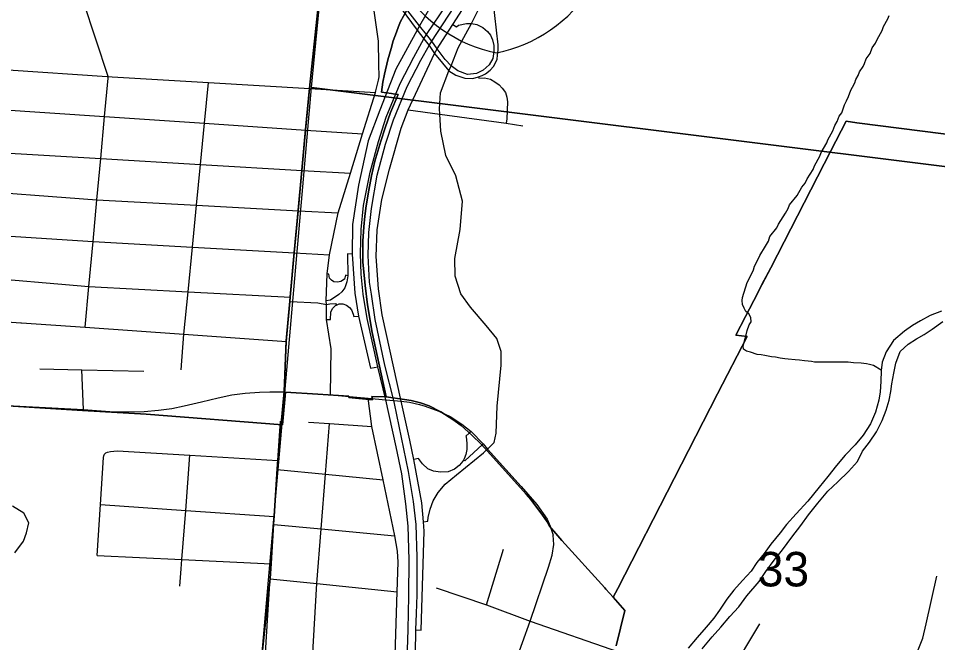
# Model space of a CAD drawing. Extents: x -18.8 to 34, y 0 to 22.
# Drawn here: x 23.993 to 25.109, y 17.851 to 18.608 of the extents above; entities that cross this region are included whole.
import ezdxf

# ---------------------------------------------------------------- set-up
doc = ezdxf.new("R2010")
doc.units = 0
for name, color, linetype in [('GM_X_City_Street', 7, 'Continuous'), ('GM_X_Corporation', 7, 'Continuous'), ('GM_X_County_Road', 7, 'Continuous'), ('GM_X_Interchange_Ramps', 7, 'Continuous'), ('GM_X_Interstate_Route', 7, 'Continuous'), ('GM_X_Interstate_Shield', 7, 'Continuous'), ('GM_X_Minor_River', 7, 'Continuous'), ('GM_X_Section', 7, 'Continuous'), ('GM_X_Section_Text', 7, 'Continuous'), ('GM_X_State_Route', 7, 'Continuous')]:
    doc.layers.add(name, color=color, linetype=linetype)

msp = doc.modelspace()

# ---------------------------------------------------------------- linework, layer by layer
at = {"layer": 'GM_X_City_Street'}
for p, q in [((23.9564, 18.2416), (23.9956, 18.2389)), ((24.1902, 18.1816), (24.1937, 18.225)), ((24.0718, 18.1335), (24.0698, 18.1819)), ((24.5608, 17.8966), (24.5814, 17.964)), ((24.2892, 17.7844), (24.2965, 17.8974)), ((24.559, 17.7251), (24.6141, 17.8768))]:
    msp.add_line(p, q, dxfattribs=at)
for points in [[(24.0739, 18.2334), (24.0784, 18.2829), (24.0834, 18.3376), (24.088, 18.3881), (24.0926, 18.4382), (24.0973, 18.4892), (24.1015, 18.5359), (24.1017, 18.5378), (24.0716, 18.6286), (24.0982, 18.6842), (24.1038, 18.6978), (24.1075, 18.7133), (24.1108, 18.7344), (24.1154, 18.7931), (24.1198, 18.8496), (24.1241, 18.9051), (24.1275, 18.9481), (24.1284, 18.96), (24.1367, 19.0665), (24.1402, 19.1118)], [(23.8459, 18.5548), (23.9675, 18.5466), (23.9801, 18.5458), (24.1006, 18.5379), (24.1017, 18.5378), (24.1064, 18.5376), (24.2234, 18.5306), (24.3463, 18.5232), (24.4261, 18.5185)], [(24.1937, 18.225), (24.1987, 18.2764), (24.204, 18.3308), (24.2089, 18.3816), (24.2137, 18.431), (24.2186, 18.4811), (24.2234, 18.5306)], [(24.3156, 18.1549), (24.3181, 18.2163), (24.3225, 18.2648), (24.323, 18.2698), (24.3278, 18.3237), (24.3326, 18.3749), (24.3371, 18.4238), (24.3416, 18.4728), (24.3463, 18.5232)], [(23.8704, 18.5045), (23.9643, 18.4982), (24.0973, 18.4892), (24.2186, 18.4811), (24.3416, 18.4728), (24.4105, 18.4681)], [(23.8958, 18.4527), (23.9608, 18.4459), (24.0926, 18.4382), (24.2137, 18.431), (24.3371, 18.4238), (24.3957, 18.4203)], [(23.9154, 18.4011), (24.088, 18.3881), (24.2089, 18.3816), (24.3326, 18.3749), (24.3809, 18.3723)], [(23.9261, 18.3477), (24.0834, 18.3376), (24.204, 18.3308), (24.3278, 18.3237), (24.3704, 18.3213)], [(23.9365, 18.2952), (24.0784, 18.2829), (24.1987, 18.2764), (24.323, 18.2698)], [(24.3225, 18.2648), (24.3562, 18.2631), (24.3666, 18.2611)], [(23.9956, 18.2389), (23.9966, 18.2388), (24.0739, 18.2334), (24.1937, 18.225), (24.3181, 18.2163)], [(24.0186, 18.1829), (24.0698, 18.1819), (24.145, 18.1803)], [(23.9481, 18.1402), (24.0718, 18.1335), (24.1038, 18.1313), (24.1246, 18.1307), (24.1452, 18.1312), (24.1628, 18.1328), (24.1789, 18.1347), (24.1938, 18.1381), (24.215, 18.143), (24.2351, 18.1478), (24.252, 18.1513), (24.268, 18.1535), (24.2853, 18.1548), (24.2981, 18.155), (24.3156, 18.1549), (24.349, 18.153), (24.3715, 18.1515), (24.4172, 18.1475), (24.4388, 18.1455), (24.4483, 18.1446)], [(24.3131, 17.439), (24.3666, 17.504), (24.4053, 17.551), (24.4127, 17.563), (24.4191, 17.5788), (24.4244, 17.5961), (24.4373, 17.6889), (24.4475, 17.7624), (24.4496, 17.8231), (24.4526, 17.9124), (24.4539, 17.9484), (24.453, 17.9617), (24.4497, 17.9803), (24.4355, 18.0482), (24.4219, 18.1128), (24.4172, 18.1475)], [(24.267, 17.4807), (24.3178, 17.5439), (24.3448, 17.5761), (24.3454, 17.5773), (24.3458, 17.5792), (24.3459, 17.5811), (24.3455, 17.5837), (24.3445, 17.5864), (24.3412, 17.5934), (24.3401, 17.5979), (24.3395, 17.6029), (24.3437, 17.7012), (24.3469, 17.7764), (24.3499, 17.8314), (24.355, 17.9224), (24.3602, 17.9887), (24.3655, 18.0551), (24.3704, 18.1165)], [(24.2965, 17.8974), (24.2985, 17.9282), (24.2996, 17.9463), (24.3027, 17.994), (24.3033, 18.0036), (24.307, 18.0609), (24.3077, 18.0719), (24.3108, 18.1194)], [(24.3449, 18.1183), (24.3704, 18.1165), (24.4219, 18.1128)], [(24.0885, 17.9566), (24.0925, 18.0184), (24.0962, 18.0753), (24.0966, 18.0774), (24.0974, 18.0795)], [(24.0974, 18.0795), (24.099, 18.0809), (24.1009, 18.0817), (24.1044, 18.0826), (24.1086, 18.083), (24.113, 18.0833), (24.201, 18.0781), (24.3077, 18.0719)], [(24.1887, 17.9191), (24.1903, 17.9403), (24.1912, 17.9516), (24.1958, 18.0112), (24.201, 18.0781)], [(24.307, 18.0609), (24.3655, 18.0551), (24.4355, 18.0482)], [(24.0925, 18.0184), (24.1958, 18.0112), (24.3033, 18.0036)], [(24.3027, 17.994), (24.3602, 17.9887), (24.4497, 17.9803)], [(24.6141, 17.8768), (24.6361, 17.9422), (24.6408, 17.9567), (24.6425, 17.9699), (24.6418, 17.9811)], [(24.0885, 17.9566), (24.1912, 17.9516), (24.2996, 17.9463)], [(24.2985, 17.9282), (24.355, 17.9224), (24.4526, 17.9124)], [(25.0004, 17.6692), (25.0393, 17.749), (25.0856, 17.8439), (25.0905, 17.8559), (25.0947, 17.8736), (25.1076, 17.9314)], [(24.4999, 17.9171), (24.5608, 17.8966), (24.6141, 17.8768)], [(24.6141, 17.8768), (24.7212, 17.8393), (24.7305, 17.8359), (24.7362, 17.8327), (24.7429, 17.8279), (24.7501, 17.8232)], [(24.8258, 17.7536), (24.8699, 17.8356), (24.8757, 17.8452), (24.8926, 17.8733)]]:
    msp.add_lwpolyline(points, dxfattribs=at)
at = {"layer": 'GM_X_Corporation'}
for points in [[(24.471, 18.6303), (24.4567, 18.6046), (24.4541, 18.5984), (24.4516, 18.5917), (24.4477, 18.581), (24.4452, 18.5719), (24.4412, 18.5581), (24.4371, 18.5408), (24.4352, 18.5309), (24.4333, 18.5189), (24.4457, 18.5172), (24.4477, 18.5169), (24.4537, 18.5161), (24.4445, 18.4941), (24.438, 18.4754), (24.4328, 18.4594), (24.4254, 18.4351), (24.4213, 18.4173), (24.418, 18.3997), (24.4147, 18.3809), (24.4131, 18.3681), (24.4121, 18.3553), (24.4108, 18.3379), (24.4108, 18.313), (24.4135, 18.2842), (24.4164, 18.2608), (24.4221, 18.2269), (24.4391, 18.1489), (24.4216, 18.1494), (24.4225, 18.1454), (24.3937, 18.1481), (24.3939, 18.1497), (24.3563, 18.1521), (24.317, 18.1546), (24.3134, 18.1149), (24.148, 18.1279), (24.0706, 18.1323), (23.9471, 18.1402)], [(25.2177, 18.4553), (25.0106, 18.4817), (24.9974, 18.4834), (24.9791, 18.4477), (24.9063, 18.3056), (24.8953, 18.2851), (24.8903, 18.2754), (24.8755, 18.2465), (24.8636, 18.2238), (24.8772, 18.2223), (24.8415, 18.1527), (24.7887, 18.0499), (24.7202, 17.9165), (24.7175, 17.9111), (24.7175, 17.9111), (24.7147, 17.9057), (24.7058, 17.9156), (24.7045, 17.9171), (24.6526, 17.9748), (24.6476, 17.9804), (24.6374, 17.9919), (24.6346, 17.9971), (24.629, 18.0054), (24.6146, 18.0243), (24.6093, 18.0307), (24.555, 18.0912), (24.5431, 18.1024), (24.5302, 18.1143), (24.52, 18.1213), (24.5054, 18.1306), (24.4913, 18.1381), (24.4809, 18.1419), (24.4696, 18.1446), (24.4615, 18.1458), (24.4391, 18.1489), (24.4221, 18.2269), (24.4164, 18.2608), (24.4135, 18.2842), (24.4108, 18.313), (24.4108, 18.3379), (24.4121, 18.3553), (24.4131, 18.3681), (24.4147, 18.3809), (24.418, 18.3997), (24.4213, 18.4173), (24.4254, 18.4351), (24.4328, 18.4594), (24.438, 18.4754), (24.4445, 18.4941), (24.4537, 18.5161), (24.4477, 18.5169), (24.4457, 18.5172), (24.4333, 18.5189), (24.4352, 18.5309), (24.4371, 18.5408), (24.4412, 18.5581), (24.4452, 18.5719), (24.4477, 18.581), (24.4516, 18.5917), (24.4541, 18.5984), (24.4567, 18.6046), (24.471, 18.6303)], [(24.7182, 17.8466), (24.7289, 17.8898), (24.7147, 17.9057), (24.7175, 17.9111), (24.7202, 17.9165), (24.7887, 18.0499), (24.8415, 18.1527), (24.8772, 18.2223), (24.8636, 18.2238), (24.8755, 18.2465), (24.8903, 18.2754), (24.8953, 18.2852), (24.9063, 18.3056), (24.9791, 18.4477), (24.9974, 18.4834), (25.0106, 18.4817), (25.2177, 18.4553)], [(23.9471, 18.1402), (24.0706, 18.1323), (24.148, 18.1279), (24.3134, 18.1149), (24.317, 18.1546), (24.3563, 18.1521), (24.3939, 18.1497), (24.3937, 18.1481), (24.4225, 18.1454), (24.4216, 18.1494), (24.4391, 18.1489), (24.4615, 18.1458), (24.4696, 18.1446), (24.4809, 18.1419), (24.4913, 18.1381), (24.5054, 18.1306), (24.52, 18.1213), (24.5302, 18.1143), (24.5431, 18.1024), (24.555, 18.0912), (24.6093, 18.0307), (24.6146, 18.0243), (24.629, 18.0054), (24.6346, 17.9971), (24.6374, 17.9919), (24.6476, 17.9804), (24.6526, 17.9748), (24.7045, 17.9171), (24.7058, 17.9156), (24.7147, 17.9057), (24.7289, 17.8898), (24.7182, 17.8466)]]:
    msp.add_lwpolyline(points, dxfattribs=at)
at = {"layer": 'GM_X_County_Road'}
for points in [[(24.3672, 18.2875), (24.3675, 18.2984), (24.3704, 18.3213), (24.3809, 18.3723), (24.3957, 18.4203), (24.4105, 18.4681), (24.4261, 18.5185), (24.4267, 18.5203), (24.43, 18.5332), (24.4307, 18.5374), (24.4303, 18.5526), (24.4298, 18.5807), (24.4221, 18.6351), (24.4222, 18.6378), (24.4251, 18.6484), (24.4292, 18.6639), (24.4336, 18.6785), (24.4373, 18.6907), (24.4404, 18.713)], [(24.5622, 18.0856), (24.5702, 18.0935), (24.5725, 18.1048), (24.574, 18.1376), (24.5787, 18.1876), (24.5787, 18.2039), (24.5733, 18.2198), (24.5604, 18.2355), (24.5417, 18.2578), (24.5296, 18.2742), (24.5229, 18.2956), (24.5225, 18.3171), (24.5288, 18.3522), (24.5319, 18.3866), (24.5237, 18.4174), (24.5116, 18.442), (24.5054, 18.4716), (24.5042, 18.4922), (24.5038, 18.4985), (24.505, 18.5181), (24.5154, 18.5445), (24.518, 18.5509), (24.5264, 18.5727), (24.5428, 18.6021), (24.5534, 18.623)], [(24.4658, 18.4975), (24.5042, 18.4922), (24.5847, 18.4812), (24.6052, 18.4778)], [(24.3715, 18.1515), (24.3722, 18.2071), (24.3668, 18.2427), (24.3667, 18.2515), (24.3666, 18.2611), (24.3665, 18.2657), (24.3672, 18.2875)], [(24.4483, 18.1446), (24.4575, 18.1437), (24.4676, 18.1424), (24.4796, 18.1395), (24.4866, 18.1378), (24.503, 18.1316), (24.5167, 18.1252), (24.5311, 18.116), (24.5422, 18.1069), (24.557, 18.0918), (24.5622, 18.0856), (24.6032, 18.04), (24.6219, 18.0183), (24.6344, 18.0004), (24.6384, 17.9919), (24.6418, 17.9811)]]:
    msp.add_lwpolyline(points, dxfattribs=at)
at = {"layer": 'GM_X_Interchange_Ramps'}
for p, q in [((24.5422, 18.1069), (24.5401, 18.1051)), ((24.557, 18.0918), (24.5558, 18.0907)), ((24.5605, 18.0841), (24.5622, 18.0856))]:
    msp.add_line(p, q, dxfattribs=at)
for points in [[(24.4727, 18.0729), (24.468, 18.0964), (24.4575, 18.1437), (24.4344, 18.2485), (24.4298, 18.28), (24.4269, 18.3195), (24.4281, 18.3517), (24.4338, 18.3887), (24.443, 18.4255), (24.4573, 18.475), (24.4658, 18.4975), (24.4979, 18.5659), (24.5009, 18.5713), (24.5074, 18.5816), (24.5201, 18.6009), (24.5393, 18.6303), (24.5663, 18.6585), (24.5704, 18.6643), (24.5948, 18.6985), (24.6082, 18.7173), (24.6439, 18.7778), (24.6744, 18.8352), (24.6774, 18.8435)], [(24.551, 18.7141), (24.5081, 18.6475), (24.4995, 18.6342), (24.4797, 18.5993), (24.4769, 18.5942), (24.451, 18.5469), (24.4315, 18.497), (24.4175, 18.4597), (24.4057, 18.4058), (24.3981, 18.358), (24.3979, 18.3221)], [(24.5514, 18.5374), (24.5558, 18.5391), (24.5599, 18.5411), (24.5656, 18.5455), (24.5696, 18.5498), (24.5722, 18.5552), (24.5737, 18.559), (24.5742, 18.5637), (24.5752, 18.5699), (24.5751, 18.5763), (24.5689, 18.6298), (24.5687, 18.6362), (24.5692, 18.6419), (24.5701, 18.6462), (24.571, 18.6497), (24.572, 18.6528), (24.5751, 18.6601), (24.5704, 18.6643)], [(24.4506, 18.6296), (24.4769, 18.5942), (24.485, 18.5837), (24.4913, 18.5756), (24.4979, 18.5659), (24.5074, 18.554), (24.5154, 18.5445), (24.5238, 18.5395), (24.5346, 18.5358), (24.5443, 18.5355), (24.5514, 18.5374)], [(24.5201, 18.6009), (24.5244, 18.5982), (24.5271, 18.6002), (24.5367, 18.6022), (24.5428, 18.6021), (24.5493, 18.6008), (24.5566, 18.5974), (24.5623, 18.5926), (24.5658, 18.5878), (24.5684, 18.5823), (24.5699, 18.5756), (24.5698, 18.5681), (24.5685, 18.5595), (24.5642, 18.552), (24.5571, 18.5453), (24.5488, 18.5415), (24.538, 18.5403), (24.5262, 18.5446), (24.518, 18.5509), (24.5108, 18.5583), (24.5009, 18.5713), (24.4944, 18.5808), (24.4881, 18.5888), (24.4797, 18.5993), (24.4541, 18.6324)], [(24.5514, 18.5374), (24.5517, 18.5358), (24.5584, 18.5362), (24.5658, 18.5344), (24.5712, 18.5314), (24.5763, 18.5276), (24.5801, 18.5237), (24.5839, 18.5183), (24.5857, 18.5127), (24.5863, 18.5069), (24.5856, 18.4864), (24.5847, 18.4812)], [(24.3979, 18.3221), (24.3921, 18.3225), (24.3926, 18.2959)], [(24.3979, 18.3221), (24.4012, 18.2749), (24.4055, 18.2471), (24.4203, 18.1836), (24.4289, 18.1855)], [(24.3926, 18.2959), (24.3916, 18.2884), (24.3891, 18.2814), (24.3855, 18.2765), (24.3816, 18.2733), (24.3715, 18.2665), (24.3665, 18.2657)], [(24.3926, 18.2959), (24.3896, 18.2965), (24.3887, 18.2919), (24.3842, 18.2891), (24.3801, 18.2882), (24.3758, 18.2887), (24.3727, 18.2905), (24.3705, 18.2932), (24.3696, 18.2979), (24.3675, 18.2984)], [(24.3666, 18.2611), (24.3708, 18.2618), (24.3777, 18.2622), (24.3787, 18.2602)], [(24.3668, 18.2427), (24.3717, 18.2428), (24.3721, 18.2519), (24.3742, 18.2561), (24.3777, 18.2597), (24.3787, 18.2602), (24.382, 18.2618), (24.3866, 18.2618), (24.391, 18.2601), (24.3946, 18.2576), (24.3972, 18.2545), (24.3992, 18.2493), (24.3999, 18.2465), (24.4055, 18.2471)], [(24.5401, 18.1051), (24.5359, 18.1014), (24.5362, 18.1007), (24.5369, 18.0925), (24.5371, 18.0849), (24.5359, 18.079), (24.5337, 18.0737), (24.5329, 18.0723), (24.5306, 18.0687), (24.5277, 18.0656), (24.5222, 18.0613), (24.5143, 18.058), (24.5053, 18.0575), (24.4966, 18.0588), (24.4898, 18.0617), (24.4834, 18.0677), (24.4786, 18.0742), (24.4727, 18.0729)], [(24.5558, 18.0907), (24.551, 18.0864), (24.5347, 18.0712), (24.5329, 18.0723)], [(24.5246, 18.0544), (24.5572, 18.0811), (24.5605, 18.0841)], [(24.4844, 17.9973), (24.4824, 18.0205), (24.4727, 18.0729)], [(24.4844, 17.9973), (24.4897, 17.998), (24.4903, 18.0026), (24.4925, 18.0126), (24.4962, 18.0228), (24.5023, 18.0327), (24.5109, 18.0431), (24.5246, 18.0544)], [(24.4753, 17.8661), (24.4818, 17.8658), (24.4854, 17.9859), (24.4844, 17.9973)]]:
    msp.add_lwpolyline(points, dxfattribs=at)
at = {"layer": 'GM_X_Interstate_Route'}
for points in [[(24.4289, 18.1855), (24.4161, 18.2441), (24.4113, 18.2737), (24.4089, 18.298), (24.4079, 18.3231), (24.4088, 18.3522), (24.4117, 18.3814), (24.4198, 18.4215), (24.4297, 18.459), (24.4393, 18.4886), (24.4562, 18.5292), (24.4727, 18.5612), (24.485, 18.5837), (24.4881, 18.5888), (24.5127, 18.625), (24.5497, 18.6788), (24.5883, 18.7386)], [(24.4491, 18.1408), (24.4483, 18.1446), (24.4374, 18.1874), (24.4258, 18.2428), (24.4212, 18.2735), (24.419, 18.288), (24.4174, 18.3205), (24.4181, 18.3483), (24.4212, 18.3777), (24.4284, 18.4181), (24.4383, 18.4556), (24.4479, 18.4852), (24.4648, 18.5258), (24.4813, 18.5578), (24.4913, 18.5756), (24.4944, 18.5808), (24.5213, 18.6216)], [(24.463, 17.7801), (24.4658, 17.8666), (24.4667, 17.9072), (24.4672, 17.9511), (24.4659, 17.9922), (24.463, 18.019), (24.458, 18.0557), (24.4511, 18.0882), (24.4388, 18.1455), (24.4289, 18.1855)], [(24.4759, 17.886), (24.4767, 17.9088), (24.4769, 17.9546), (24.4756, 17.9941), (24.4723, 18.022), (24.4663, 18.0584), (24.4491, 18.1408)], [(24.4935, 17.6155), (24.4896, 17.6353), (24.4804, 17.6925), (24.4765, 17.7248), (24.4738, 17.7796), (24.4753, 17.8661), (24.4759, 17.886)]]:
    msp.add_lwpolyline(points, dxfattribs=at)
at = {"layer": 'GM_X_Interstate_Shield'}
for centre, start, end in [((24.6087, 18.7404), 165.8066, 258.463), ((24.5376, 18.7404), 281.537, 14.1934)]:
    msp.add_arc(centre, 0.1776, start, end, dxfattribs=at)
at = {"layer": 'GM_X_Minor_River'}
for points in [[(25.0401, 18.1812), (25.0309, 18.1871), (25.026, 18.1884), (25.0222, 18.189), (25.0158, 18.19), (25.0063, 18.1904), (24.9999, 18.191), (24.9957, 18.1912), (24.9877, 18.1912), (24.9828, 18.191), (24.9741, 18.191), (24.9672, 18.1909), (24.9592, 18.1912), (24.9555, 18.1917), (24.9513, 18.1923), (24.9468, 18.1928), (24.9411, 18.1935), (24.9358, 18.1941), (24.9271, 18.1948), (24.9233, 18.1953), (24.9176, 18.196), (24.9116, 18.197), (24.9071, 18.1975), (24.8988, 18.199), (24.8942, 18.2), (24.8897, 18.2005), (24.8814, 18.2032), (24.8765, 18.2045), (24.8728, 18.2069), (24.8726, 18.2111), (24.8762, 18.2243), (24.8775, 18.2295), (24.8797, 18.2363), (24.8821, 18.24), (24.882, 18.2453), (24.8795, 18.2496), (24.8758, 18.2524), (24.8737, 18.2567), (24.8719, 18.2609), (24.8714, 18.2659), (24.8719, 18.2697), (24.8772, 18.2877), (24.8829, 18.2985), (24.885, 18.303), (24.8863, 18.3075), (24.8912, 18.3168), (24.8929, 18.3205), (24.8998, 18.332), (24.9031, 18.338), (24.9048, 18.3436), (24.9132, 18.3543), (24.9153, 18.3584), (24.9238, 18.3721), (24.9271, 18.3776), (24.9288, 18.3821), (24.9379, 18.3932), (24.9437, 18.4036), (24.9477, 18.4083), (24.9502, 18.4136), (24.9574, 18.425), (24.9591, 18.4292), (24.9657, 18.441), (24.9674, 18.4455), (24.9739, 18.4571), (24.9752, 18.4608), (24.9813, 18.472), (24.9839, 18.4783), (24.9867, 18.4831), (24.9889, 18.4895), (24.9921, 18.4939), (24.9955, 18.5033), (24.998, 18.5081), (25.0005, 18.5134), (25.0034, 18.5212), (25.0051, 18.5249), (25.008, 18.5302), (25.0093, 18.5343), (25.0121, 18.5391), (25.0138, 18.5436), (25.0182, 18.5499), (25.0199, 18.5536), (25.022, 18.5592), (25.0265, 18.5659), (25.029, 18.5726), (25.033, 18.5781), (25.0351, 18.5826), (25.0412, 18.5938), (25.0429, 18.5983), (25.0483, 18.6079), (25.0499, 18.612)], [(25.1131, 18.2531), (25.0997, 18.2477), (25.0878, 18.2411), (25.0782, 18.2356), (25.0682, 18.2289), (25.0551, 18.2174), (25.0461, 18.2038), (25.0413, 18.191), (25.04, 18.1808), (25.0398, 18.1675), (25.0388, 18.1549), (25.0371, 18.1451)], [(25.0259, 18.094), (25.0344, 18.1067), (25.0412, 18.1203), (25.0463, 18.1327), (25.0496, 18.1449), (25.0517, 18.1555), (25.053, 18.1649), (25.0555, 18.1778), (25.058, 18.1899), (25.0632, 18.2039), (25.0729, 18.2128), (25.0829, 18.2195), (25.0924, 18.2246), (25.1021, 18.2313), (25.1151, 18.2406)], [(25.0371, 18.1451), (25.033, 18.1303), (25.027, 18.1164), (25.0181, 18.1025), (25.0083, 18.0909), (24.9963, 18.0782), (24.9859, 18.0658), (24.9754, 18.0523), (24.9649, 18.0392), (24.9509, 18.0224), (24.937, 18.0071), (24.9253, 17.994), (24.9175, 17.9839), (24.9063, 17.97), (24.8981, 17.9588), (24.8892, 17.9479), (24.8821, 17.9374), (24.8717, 17.9262), (24.8612, 17.9142), (24.8527, 17.9034), (24.8437, 17.8902), (24.8371, 17.8805), (24.8278, 17.8696), (24.8165, 17.8569), (24.8056, 17.8438)], [(24.8227, 17.8431), (24.8347, 17.8577), (24.8456, 17.8696), (24.8565, 17.8824), (24.8673, 17.8943), (24.877, 17.9075), (24.8918, 17.925), (24.9, 17.9371), (24.9101, 17.9509), (24.9202, 17.9633), (24.9315, 17.9787), (24.9424, 17.9929), (24.9517, 18.0057), (24.963, 18.0199), (24.9754, 18.0345), (24.9874, 18.0457), (25.0005, 18.0583), (25.0114, 18.0707), (25.0173, 18.0831), (25.0259, 18.094)], [(23.9882, 17.9596), (23.9988, 17.9739), (24.0024, 17.9841), (24.0052, 17.9962), (23.9994, 18.0077), (23.9855, 18.0163)]]:
    msp.add_lwpolyline(points, dxfattribs=at)
at = {"layer": 'GM_X_Section'}
for points in [[(24.4475, 19.5459), (25.4677, 19.4145), (25.373, 18.3965), (24.3486, 18.5246)], [(24.3486, 18.5246), (25.373, 18.3965), (25.2743, 17.382), (24.26, 17.5087), (24.2621, 17.5325)]]:
    msp.add_lwpolyline(points, close=True, dxfattribs=at)
at = {"layer": 'GM_X_State_Route'}
for points in [[(24.2518, 17.4935), (24.2982, 17.9287), (24.2994, 17.9468), (24.3025, 17.9946), (24.3031, 18.0041), (24.3068, 18.0615), (24.3075, 18.0724), (24.3153, 18.1554), (24.3179, 18.2168), (24.3223, 18.2653), (24.3227, 18.2703), (24.3276, 18.3243), (24.3323, 18.3754), (24.3368, 18.4243), (24.3414, 18.4733), (24.346, 18.5237), (24.3626, 18.6802)], [(24.3626, 18.6802), (24.346, 18.5237), (24.3414, 18.4733), (24.3368, 18.4243), (24.3323, 18.3754), (24.3276, 18.3243), (24.3227, 18.2703), (24.3223, 18.2653), (24.3179, 18.2168), (24.3153, 18.1554), (24.3075, 18.0724), (24.3068, 18.0615), (24.3031, 18.0041), (24.3025, 17.9946), (24.2994, 17.9468), (24.2982, 17.9287), (24.2518, 17.4935)]]:
    msp.add_lwpolyline(points, dxfattribs=at)

# ---------------------------------------------------------------- texts
at = {"layer": 'GM_X_Section_Text'}
msp.add_text('33', height=0.04186, rotation=0, dxfattribs=at).set_placement((24.8903, 17.9189))

doc.saveas('drawing.dxf')
